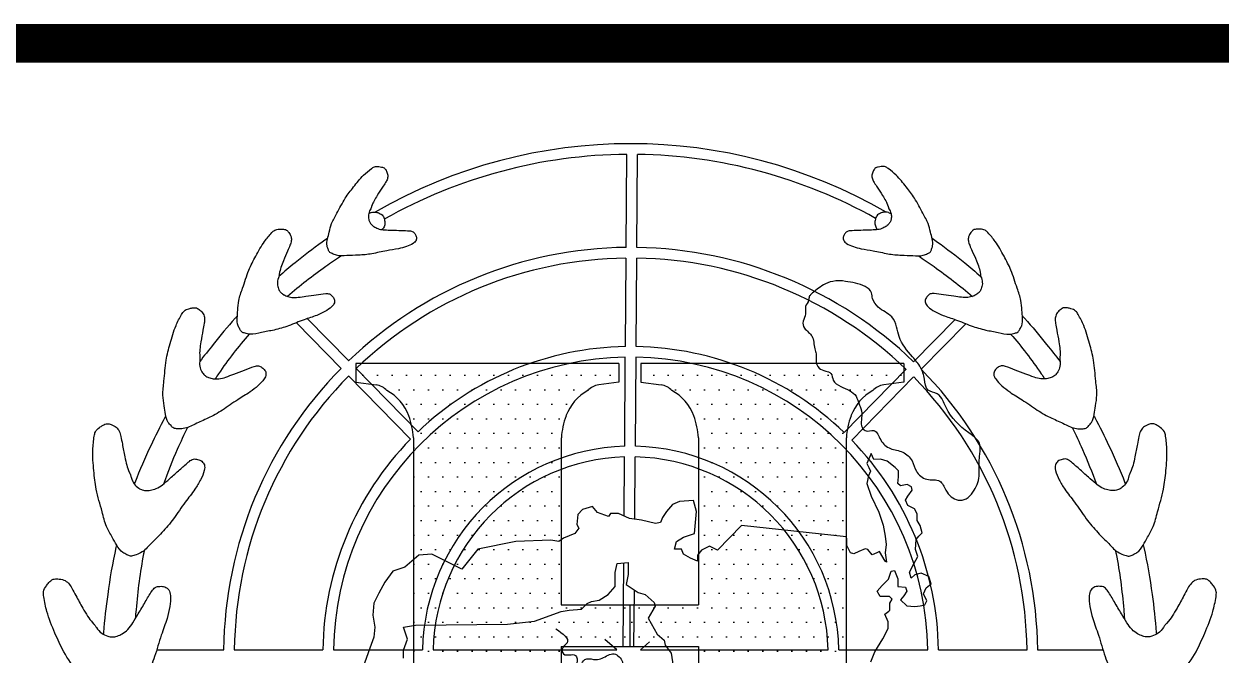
# Model space of a CAD drawing. Extents: x -2331248 to -1198620, y -977263 to -545844.
# Drawn here: x -1209938 to -1209167, y -853023 to -852615 of the extents above; entities that cross this region are included whole.
import ezdxf

# ---------------------------------------------------------------- set-up
doc = ezdxf.new("R2010")
doc.units = 0
doc.header["$LTSCALE"] = 1000
doc.header["$MEASUREMENT"] = 0
doc.layers.get('0').update_dxf_attribs({"linetype": 'CONTINUOUS'})
doc.layers.add('t图框', color=222, linetype='CONTINUOUS')
pattern_1 = [(0, (-1908197.643, 1899345.357), (9.375, 18.75), [0, -18.75])]

# ---------------------------------------------------------------- blocks, each defined once
blk = doc.blocks.new('ASDDA')
at = {"layer": 't图框'}
h = blk.add_hatch(dxfattribs=at)
h.set_pattern_fill('DOTS', color=256, scale=300, style=0)
h.set_pattern_definition(pattern_1)
h.paths.add_polyline_path([(-294500, 3064593.8), (-294503.8, 3064579, -0.026595), (-294510, 3064559.7, -0.160007), (-294522.9, 3064543.8, -0.229054), (-294574.7, 3064527.2), (-294574.7, 3064501.8), (-294404.6, 3064501.8), (-294234.6, 3064501.8), (-294234.6, 3064527.2, -0.229054), (-294286.4, 3064543.8, -0.160007), (-294299.3, 3064559.7, -0.026595), (-294305.4, 3064579), (-294309.3, 3064593.8), (-294309.3, 3064840.3), (-294220.9, 3064840.3), (-294220.9, 3064893.9), (-294309.3, 3064893.9), (-294309.3, 3065109.7, -0.072496), (-294303.3, 3065137.8, -0.17836), (-294275.1, 3065170.6, -0.179281), (-294261.1, 3065177.9), (-294235, 3065181.3), (-294235, 3065205.6), (-294404.6, 3065205.6), (-294574.3, 3065205.6), (-294574.3, 3065181.3), (-294548.2, 3065177.9, -0.179281), (-294534.1, 3065170.6, -0.17836), (-294506, 3065137.8, -0.072496), (-294500, 3065109.7)])
h = blk.add_hatch(dxfattribs=at)
h.set_pattern_fill('DOTS', color=256, scale=300, style=0)
h.set_pattern_definition(pattern_1)
h.paths.add_polyline_path([(-294132.5, 3065109.7, 0.072496), (-294138.5, 3065137.8, 0.17836), (-294166.7, 3065170.6, 0.179281), (-294180.7, 3065177.9), (-294206.8, 3065181.3), (-294206.8, 3065205.6), (-294037.2, 3065205.6), (-293867.5, 3065205.6), (-293867.5, 3065181.3), (-293893.6, 3065177.9, 0.179281), (-293907.7, 3065170.6, 0.17836), (-293935.8, 3065137.8, 0.072496), (-293941.8, 3065109.7), (-293941.8, 3064593.8), (-293938, 3064579, 0.026595), (-293931.8, 3064559.7, 0.160007), (-293918.9, 3064543.8, 0.229054), (-293867.1, 3064527.2), (-293867.1, 3064501.8), (-294037.2, 3064501.8), (-294207.2, 3064501.8), (-294207.2, 3064527.2, 0.229054), (-294155.4, 3064543.8, 0.160007), (-294142.5, 3064559.7, 0.026595), (-294136.4, 3064579), (-294132.5, 3064593.8), (-294132.5, 3064840.3), (-294220.9, 3064840.3), (-294220.9, 3064893.9), (-294132.5, 3064893.9)])
for p, q in [((-273365.6, 3065618.5), (-295865.6, 3065618.5)), ((-294225.8, 3065355.2), (-294225, 3065475.2)), ((-294212.1, 3065355.1), (-294211.2, 3065475.2)), ((-294226.7, 3065227.3), (-294225.9, 3065341.4)), ((-294212.9, 3065227.3), (-294212.1, 3065341.4)), ((-294667.5, 3065294.6), (-294666.9, 3065294)), ((-293774.3, 3065294.6), (-293774.9, 3065294)), ((-294636.9, 3065263.3), (-294583.5, 3065208.8)), ((-293855.1, 3065207.7), (-293801.6, 3065262.1)), ((-294650.9, 3065258), (-294593.3, 3065199.1)), ((-293845.3, 3065198), (-293787.7, 3065256.7)), ((-294235, 3065205.6), (-294574.3, 3065205.6)), ((-294574.3, 3065205.6), (-294574.3, 3065181.3)), ((-294235, 3065205.6), (-294235, 3065181.3)), ((-294227.6, 3065098.7), (-294226.8, 3065213.5)), ((-294213.8, 3065098.7), (-294213, 3065213.5)), ((-293867.5, 3065205.6), (-294206.8, 3065205.6)), ((-294206.8, 3065205.6), (-294206.8, 3065181.3)), ((-293867.5, 3065205.6), (-293867.5, 3065181.3)), ((-294583.7, 3065189.3), (-294503.9, 3065107.8)), ((-294573.9, 3065198.9), (-294494.1, 3065117.4)), ((-293944.6, 3065116.5), (-293864.7, 3065197.9)), ((-293934.9, 3065106.7), (-293855, 3065188.1)), ((-294574.3, 3065181.3), (-294548.2, 3065177.9)), ((-294235, 3065181.3), (-294261.1, 3065177.9)), ((-294206.8, 3065181.3), (-294180.7, 3065177.9)), ((-293867.5, 3065181.3), (-293893.6, 3065177.9)), ((-294500, 3065109.7), (-294500, 3064593.8)), ((-294309.3, 3065109.7), (-294309.3, 3064893.9)), ((-294132.5, 3065109.7), (-294132.5, 3064893.9)), ((-293941.8, 3065109.7), (-293941.8, 3064593.8)), ((-294228.2, 3065008.8), (-294227.7, 3065084.9)), ((-294214.5, 3065004.5), (-294213.9, 3065084.9)), ((-294229.4, 3064840.3), (-294228.6, 3064948.3)), ((-294215.6, 3064840.3), (-294215.1, 3064913.5)), ((-294309.3, 3064893.9), (-294132.5, 3064893.9)), ((-294220.9, 3064893.9), (-294220.9, 3064840.3)), ((-294237.9, 3064836.2), (-294253, 3064849.2)), ((-294207, 3064836.2), (-294195.4, 3064846.4)), ((-294830.9, 3064836.2), (-294744.7, 3064836.2)), ((-294731, 3064836.2), (-294616.9, 3064836.2)), ((-294603.1, 3064836.2), (-294488.3, 3064836.2)), ((-294474.5, 3064836.2), (-294237.9, 3064836.2)), ((-294309.3, 3064840.3), (-294132.5, 3064840.3)), ((-294309.3, 3064840.3), (-294309.3, 3064593.8)), ((-294207, 3064836.2), (-293965.3, 3064836.2)), ((-294132.5, 3064840.3), (-294132.5, 3064593.8)), ((-293951.5, 3064836.2), (-293836.7, 3064836.2)), ((-293822.9, 3064836.2), (-293708.8, 3064836.2)), ((-293695.1, 3064836.2), (-293610.9, 3064836.2))]:
    blk.add_line(p, q, dxfattribs=at)
at = {"layer": 't图框', "const_width": 50}
blk.add_lwpolyline([(-295865.6, 3061618.5), (-295865.6, 3065618.5), (-273365.6, 3065618.5)], dxfattribs=at)
at = {"layer": 't图框'}
for points in [[(-293910, 3064820.7), (-293904.9, 3064833.6), (-293894.9, 3064850.1), (-293887.8, 3064863.6), (-293887.8, 3064872.2), (-293892.1, 3064882.2), (-293887.1, 3064885.8), (-293885.6, 3064887.2), (-293885.5, 3064896.2), (-293882.6, 3064901.2), (-293886.2, 3064904.8), (-293893.3, 3064904.8), (-293898.3, 3064904.8), (-293901.9, 3064911.9), (-293895.5, 3064919.1), (-293887.6, 3064927), (-293884, 3064937.7), (-293879.7, 3064938.4), (-293875.4, 3064927.7), (-293875.4, 3064920.5), (-293875.4, 3064917.7), (-293865.4, 3064917), (-293864, 3064911.9), (-293867.6, 3064905.5), (-293871.9, 3064900.5), (-293864, 3064892.6), (-293853.3, 3064891.9), (-293846.8, 3064892.6), (-293840.4, 3064894.1), (-293838.2, 3064899.1), (-293842.5, 3064908.4), (-293838.9, 3064916.2), (-293832.5, 3064921.2), (-293835.4, 3064930.5), (-293845.4, 3064934.8), (-293853.3, 3064932.7), (-293858.3, 3064928.4), (-293860.4, 3064936.3), (-293854.7, 3064947), (-293849.7, 3064956.3), (-293852.5, 3064965.6), (-293851.8, 3064978.5), (-293848.2, 3064982.7), (-293844, 3064987), (-293846.8, 3064996.3), (-293850.4, 3065002.8), (-293850.4, 3065011.3), (-293854, 3065017.8), (-293862.6, 3065022.1), (-293865.4, 3065029.2), (-293862.6, 3065034.2), (-293856.8, 3065042.1), (-293857.6, 3065046.4), (-293863.3, 3065049.2), (-293871.9, 3065047.8), (-293875.4, 3065050.7), (-293874.7, 3065059.3), (-293874.7, 3065067.1), (-293879, 3065071.4), (-293889, 3065079.3), (-293897.6, 3065082.1), (-293906.2, 3065081.4), (-293909.8, 3065089.3), (-293915.5, 3065076.4), (-293912.7, 3065071.4), (-293910.5, 3065066.4), (-293913.4, 3065060.7), (-293915.5, 3065050.7), (-293909.8, 3065034.2), (-293899.8, 3065013.5), (-293894.1, 3064997), (-293891.9, 3064982.7), (-293890.5, 3064972), (-293891.9, 3064961.3), (-293889.8, 3064949.1), (-293891.9, 3064950.6), (-293899.1, 3064962.7), (-293902.6, 3064961.3), (-293908.4, 3064958.4), (-293914.1, 3064965.6), (-293917.7, 3064966.3), (-293925.5, 3064962.7), (-293932, 3064959.9), (-293936.3, 3064961.3), (-293941.3, 3064970.6), (-293941.3, 3064979.2), (-293942, 3064982), (-294077, 3064996.6), (-294107.9, 3064964.4), (-294118.2, 3064969.6), (-294128.5, 3064964.4), (-294133.6, 3064958), (-294133.6, 3064950.3), (-294142.7, 3064954.1), (-294151.7, 3064959.3), (-294154.3, 3064965.7), (-294163.3, 3064965.7), (-294160.7, 3064976), (-294151.7, 3064981.2), (-294137.5, 3064986.3), (-294134.9, 3065014.6), (-294138.8, 3065028.8), (-294156.8, 3065027.5), (-294165.9, 3065023.6), (-294173.6, 3065014.6), (-294178.7, 3065006.9), (-294181.3, 3065000.5), (-294187.8, 3064999.2), (-294205.8, 3065003.1), (-294221.2, 3065005.6), (-294235.4, 3065012.1), (-294245.7, 3065012.1), (-294248.3, 3065008.2), (-294262.5, 3065013.3), (-294268.9, 3065021.1), (-294281.8, 3065017.2), (-294288.2, 3065010.8), (-294289.5, 3064997.9), (-294286.9, 3064992.8), (-294292.1, 3064986.3), (-294306.3, 3064979.9), (-294312.7, 3064976), (-294323, 3064977.3), (-294368.1, 3064976), (-294417, 3064965.7), (-294437.7, 3064940), (-294476.3, 3064959.3), (-294493, 3064958), (-294502.1, 3064950.3), (-294511.1, 3064942.6), (-294526.5, 3064937.4), (-294536.8, 3064923.2), (-294544.6, 3064909.1), (-294551, 3064896.2), (-294552.3, 3064880.8), (-294549.7, 3064865.3), (-294551, 3064852.4), (-294556.2, 3064838.3), (-294563, 3064818.8)], [(-294512.8, 3064825.2), (-294512.8, 3064835.5), (-294507.6, 3064849.7), (-294512.8, 3064865.1), (-294497.3, 3064867.7), (-294378.8, 3064869), (-294344, 3064872.9), (-294309.3, 3064885.7), (-294299, 3064887), (-294283.5, 3064888.3), (-294275.8, 3064896), (-294270.6, 3064898.6), (-294260.3, 3064899.9), (-294248.7, 3064907.6), (-294239.7, 3064917.9), (-294239.7, 3064935.9), (-294237.1, 3064947.5), (-294223, 3064948.8), (-294223, 3064933.4), (-294225.5, 3064920.5), (-294210.1, 3064910.2), (-294201.1, 3064907.6), (-294189.5, 3064897.3), (-294188.2, 3064892.2), (-294197.2, 3064876.7), (-294185.6, 3064856.1), (-294176.6, 3064848.4), (-294175.3, 3064842), (-294167.6, 3064831.7), (-294165, 3064814.9)]]:
    blk.add_lwpolyline(points, dxfattribs=at)
for centre, radius, start, end in [((-294219.9, 3064830.3), 658.7, 59.9967, 119.9998), ((-294219.9, 3064830.3), 644.9, 90.4535, 119.5069), ((-294219.9, 3064830.3), 644.9, 60.6734, 89.23), ((-294219.9, 3064830.3), 524.9, 90.6474, 133.856), ((-294219.9, 3064830.3), 524.9, 45.9691, 89.1442), ((-294219.9, 3064830.3), 511.1, 90.6755, 133.8417), ((-294219.9, 3064830.3), 511.1, 45.9809, 89.1318), ((-294219.9, 3064830.3), 397, 90.983, 133.6857), ((-294219.9, 3064830.3), 397, 46.11, 88.9958), ((-294219.9, 3064830.3), 383.3, 91.0325, 179.1258), ((-294219.9, 3064830.3), 383.3, 0.8742, 88.9739), ((-294219.9, 3064830.3), 524.9, 135.3592, 179.3616), ((-294219.9, 3064830.3), 511.1, 135.3854, 179.3444), ((-294219.9, 3064830.3), 511.1, 0.6556, 44.4372), ((-294219.9, 3064830.3), 524.9, 0.6384, 44.4659), ((-294551.1, 3065155.3), 22.8, 42.0433, 82.6996), ((-294564.6, 3065116), 62.5, 20.3964, 60.8482), ((-294244.7, 3065116), 62.5, 119.1518, 159.6036), ((-294258.2, 3065155.3), 22.8, 97.3004, 137.9567), ((-294183.6, 3065155.3), 22.8, 42.0433, 82.6996), ((-294197.1, 3065116), 62.5, 20.3964, 60.8482), ((-293877.2, 3065116), 62.5, 119.1518, 159.6036), ((-293890.7, 3065155.3), 22.8, 97.3004, 137.9567), ((-294599.4, 3065103), 99.6, 3.8106, 20.3964), ((-294209.9, 3065103), 99.6, 159.6036, 176.1894), ((-294231.9, 3065103), 99.6, 3.8106, 20.3964), ((-293842.4, 3065103), 99.6, 159.6036, 176.1894), ((-294219.9, 3064830.3), 397, 135.673, 179.1561), ((-294219.9, 3064830.3), 397, 0.8439, 44.1228), ((-294219.9, 3064830.3), 268.5, 91.6431, 178.7518), ((-294219.9, 3064830.3), 268.5, 1.2482, 88.7038), ((-294219.9, 3064830.3), 254.7, 91.7533, 178.6843), ((-294219.9, 3064830.3), 254.7, 1.3157, 88.655)]:
    blk.add_arc(centre, radius, start, end, dxfattribs=at)
for points, knots in [([(-294554.2, 3065407), (-294554.2, 3065407.3), (-294552.9, 3065411.1), (-294551.1, 3065415), (-294545.8, 3065423.7), (-294540.9, 3065431.4), (-294536.2, 3065438.3), (-294533.3, 3065443.4), (-294532.6, 3065448.8), (-294534.5, 3065453.2), (-294536.8, 3065457.6), (-294540.9, 3065458.9), (-294545.4, 3065459.6), (-294550.2, 3065459.9), (-294556.6, 3065455.1), (-294566.2, 3065447.1), (-294576.9, 3065433.7), (-294589.3, 3065417.8), (-294597.2, 3065401.2), (-294605.7, 3065387.2), (-294608.3, 3065375.6), (-294610.9, 3065366.3), (-294612.2, 3065358.5), (-294610, 3065353.2), (-294608.8, 3065348.9), (-294604.2, 3065347), (-294597.1, 3065343.7), (-294585.2, 3065344.9), (-294570.2, 3065344.9), (-294552.9, 3065346.7), (-294535.9, 3065351), (-294520.9, 3065352.8), (-294509.3, 3065356), (-294501.5, 3065359.2), (-294496.3, 3065363.5), (-294495.7, 3065368.5), (-294497.6, 3065372.3), (-294500.3, 3065376), (-294507.1, 3065376.8), (-294516, 3065377), (-294526.9, 3065377.4), (-294536.4, 3065377.7), (-294544, 3065378.4), (-294549.6, 3065381.1), (-294553.7, 3065384), (-294556.6, 3065387.4), (-294558, 3065392), (-294558.4, 3065397.6), (-294556.6, 3065402.7), (-294554.6, 3065405.7), (-294554.3, 3065406.8), (-294554.2, 3065407)], [13.077213, 13.077213, 13.077213, 13.077213, 13.120526, 13.560263, 14.011793, 14.691864, 15.094349, 15.38576, 15.650406, 15.951091, 16.170089, 16.426599, 16.623019, 16.932745, 17.173585, 17.897756, 18.998414, 19.984356, 21.206376, 22.026155, 22.651219, 23.14138, 23.642442, 23.881721, 24.094079, 24.321994, 24.651393, 25.387501, 26.19836, 27.15922, 28.228555, 29.073063, 29.655064, 30.184934, 30.476632, 30.707368, 30.947902, 31.171247, 31.411907, 32.016305, 32.678016, 33.180541, 33.586718, 33.920223, 34.188456, 34.423672, 34.634205, 34.965314, 35.339812, 35.497413, 35.533576, 35.533576, 35.533576, 35.533576]), ([(-293887.6, 3065407), (-293887.6, 3065407.3), (-293888.9, 3065411.1), (-293890.7, 3065415), (-293896, 3065423.7), (-293900.9, 3065431.4), (-293905.6, 3065438.3), (-293908.5, 3065443.4), (-293909.2, 3065448.8), (-293907.3, 3065453.2), (-293905.1, 3065457.6), (-293900.9, 3065458.9), (-293896.4, 3065459.6), (-293891.6, 3065459.9), (-293885.2, 3065455.1), (-293875.7, 3065447.1), (-293864.9, 3065433.7), (-293852.5, 3065417.8), (-293844.6, 3065401.2), (-293836.1, 3065387.2), (-293833.5, 3065375.6), (-293830.9, 3065366.3), (-293829.7, 3065358.5), (-293831.8, 3065353.2), (-293833, 3065348.9), (-293837.7, 3065347), (-293844.7, 3065343.7), (-293856.6, 3065344.9), (-293871.6, 3065344.9), (-293888.9, 3065346.7), (-293905.9, 3065351), (-293921, 3065352.8), (-293932.5, 3065356), (-293940.3, 3065359.2), (-293945.5, 3065363.5), (-293946.1, 3065368.5), (-293944.2, 3065372.3), (-293941.5, 3065376), (-293934.7, 3065376.8), (-293925.8, 3065377), (-293915, 3065377.4), (-293905.5, 3065377.7), (-293897.9, 3065378.4), (-293892.2, 3065381.1), (-293888.1, 3065384), (-293885.2, 3065387.4), (-293883.8, 3065392), (-293883.4, 3065397.6), (-293885.3, 3065402.7), (-293887.2, 3065405.7), (-293887.5, 3065406.8), (-293887.6, 3065407)], [13.077213, 13.077213, 13.077213, 13.077213, 13.120526, 13.560263, 14.011793, 14.691864, 15.094349, 15.38576, 15.650406, 15.951091, 16.170089, 16.426599, 16.623019, 16.932745, 17.173585, 17.897756, 18.998414, 19.984356, 21.206376, 22.026155, 22.651219, 23.14138, 23.642442, 23.881721, 24.094079, 24.321994, 24.651393, 25.387501, 26.19836, 27.15922, 28.228555, 29.073063, 29.655064, 30.184934, 30.476632, 30.707368, 30.947902, 31.171247, 31.411907, 32.016305, 32.678016, 33.180541, 33.586718, 33.920223, 34.188456, 34.423672, 34.634205, 34.965314, 35.339812, 35.497413, 35.533576, 35.533576, 35.533576, 35.533576]), ([(-294554.5, 3065400.3), (-294552.3, 3065400.7), (-294548.7, 3065401.2), (-294543.6, 3065399.1), (-294539, 3065396.6), (-294537.3, 3065391.1), (-294536.4, 3065385.8), (-294537.8, 3065381.4), (-294539.2, 3065379.5), (-294539.6, 3065379)], [0, 0, 0, 0, 0.322692, 0.524058, 0.806288, 1.051515, 1.350348, 1.600492, 1.695959, 1.695959, 1.695959, 1.695959]), ([(-293887.3, 3065400.3), (-293889.5, 3065400.7), (-293893.1, 3065401.2), (-293898.2, 3065399.1), (-293902.8, 3065396.6), (-293904.6, 3065391.1), (-293905.4, 3065385.8), (-293904, 3065381.4), (-293902.7, 3065379.5), (-293902.3, 3065379)], [0, 0, 0, 0, 0.322692, 0.524058, 0.806288, 1.051515, 1.350348, 1.600492, 1.695959, 1.695959, 1.695959, 1.695959]), ([(-294673.1, 3065319.5), (-294673.1, 3065319.8), (-294672.4, 3065324.3), (-294671.2, 3065328.9), (-294667.1, 3065339.5), (-294663.2, 3065348.8), (-294659.4, 3065357.2), (-294657.1, 3065363.4), (-294657.4, 3065369.4), (-294660.3, 3065373.9), (-294663.6, 3065378.2), (-294668.4, 3065378.9), (-294673.5, 3065378.8), (-294678.8, 3065378.2), (-294684.9, 3065371.8), (-294693.8, 3065361.2), (-294703, 3065344.5), (-294713.6, 3065324.7), (-294719.1, 3065305), (-294725.7, 3065288.1), (-294726.3, 3065274.9), (-294727.4, 3065264.2), (-294727.3, 3065255.4), (-294723.9, 3065250), (-294721.8, 3065245.6), (-294716.4, 3065244.4), (-294708, 3065242.1), (-294695.2, 3065245.7), (-294678.7, 3065248.5), (-294660.2, 3065253.8), (-294642.5, 3065261.8), (-294626.3, 3065266.5), (-294614.3, 3065272.2), (-294606.3, 3065277.3), (-294601.4, 3065283), (-294601.7, 3065288.5), (-294604.5, 3065292.3), (-294608.2, 3065295.8), (-294615.8, 3065295.5), (-294625.6, 3065294), (-294637.5, 3065292.3), (-294648, 3065290.9), (-294656.4, 3065290.2), (-294663.1, 3065292.1), (-294668.2, 3065294.5), (-294672, 3065297.7), (-294674.4, 3065302.4), (-294675.9, 3065308.5), (-294674.9, 3065314.4), (-294673.3, 3065318), (-294673.2, 3065319.3), (-294673.1, 3065319.5)], [13.077213, 13.077213, 13.077213, 13.077213, 13.120526, 13.560263, 14.011793, 14.691864, 15.094349, 15.38576, 15.650406, 15.951091, 16.170089, 16.426599, 16.623019, 16.932745, 17.173585, 17.897756, 18.998414, 19.984356, 21.206376, 22.026155, 22.651219, 23.14138, 23.642442, 23.881721, 24.094079, 24.321994, 24.651393, 25.387501, 26.19836, 27.15922, 28.228555, 29.073063, 29.655064, 30.184934, 30.476632, 30.707368, 30.947902, 31.171247, 31.411907, 32.016305, 32.678016, 33.180541, 33.586718, 33.920223, 34.188456, 34.423672, 34.634205, 34.965314, 35.339812, 35.497413, 35.533576, 35.533576, 35.533576, 35.533576]), ([(-293768.7, 3065319.5), (-293768.7, 3065319.8), (-293769.4, 3065324.3), (-293770.6, 3065328.9), (-293774.7, 3065339.5), (-293778.6, 3065348.8), (-293782.5, 3065357.2), (-293784.7, 3065363.4), (-293784.5, 3065369.4), (-293781.5, 3065373.9), (-293778.2, 3065378.2), (-293773.4, 3065378.9), (-293768.3, 3065378.8), (-293763, 3065378.2), (-293756.9, 3065371.8), (-293748, 3065361.2), (-293738.8, 3065344.5), (-293728.2, 3065324.7), (-293722.7, 3065305), (-293716.2, 3065288.1), (-293715.5, 3065274.9), (-293714.4, 3065264.2), (-293714.5, 3065255.4), (-293717.9, 3065250), (-293720, 3065245.6), (-293725.5, 3065244.4), (-293733.8, 3065242.1), (-293746.6, 3065245.7), (-293763.1, 3065248.5), (-293781.6, 3065253.8), (-293799.4, 3065261.8), (-293815.5, 3065266.5), (-293827.6, 3065272.2), (-293835.5, 3065277.3), (-293840.4, 3065283), (-293840.1, 3065288.5), (-293837.3, 3065292.3), (-293833.6, 3065295.8), (-293826, 3065295.5), (-293816.2, 3065294), (-293804.3, 3065292.3), (-293793.8, 3065290.9), (-293785.4, 3065290.2), (-293778.7, 3065292.1), (-293773.6, 3065294.5), (-293769.8, 3065297.7), (-293767.4, 3065302.4), (-293765.9, 3065308.5), (-293767, 3065314.4), (-293768.5, 3065318), (-293768.7, 3065319.3), (-293768.7, 3065319.5)], [13.077213, 13.077213, 13.077213, 13.077213, 13.120526, 13.560263, 14.011793, 14.691864, 15.094349, 15.38576, 15.650406, 15.951091, 16.170089, 16.426599, 16.623019, 16.932745, 17.173585, 17.897756, 18.998414, 19.984356, 21.206376, 22.026155, 22.651219, 23.14138, 23.642442, 23.881721, 24.094079, 24.321994, 24.651393, 25.387501, 26.19836, 27.15922, 28.228555, 29.073063, 29.655064, 30.184934, 30.476632, 30.707368, 30.947902, 31.171247, 31.411907, 32.016305, 32.678016, 33.180541, 33.586718, 33.920223, 34.188456, 34.423672, 34.634205, 34.965314, 35.339812, 35.497413, 35.533576, 35.533576, 35.533576, 35.533576]), ([(-294610.5, 3065367.2), (-294612.9, 3065365.5), (-294627.2, 3065355.1), (-294648.7, 3065339.3), (-294666.7, 3065323.6), (-294673.6, 3065317.5), (-294673.6, 3065317.5)], [3.217272, 3.217272, 3.217272, 3.217272, 3.652302, 5.825507, 7.179914, 7.186565, 7.186565, 7.186565, 7.186565]), ([(-293831.3, 3065367.2), (-293828.9, 3065365.5), (-293814.7, 3065355.1), (-293793.1, 3065339.3), (-293775.2, 3065323.6), (-293768.3, 3065317.5), (-293768.2, 3065317.5)], [3.217272, 3.217272, 3.217272, 3.217272, 3.652302, 5.825507, 7.179914, 7.186565, 7.186565, 7.186565, 7.186565]), ([(-294592.9, 3065344.3), (-294599.7, 3065339.8), (-294623.6, 3065323.3), (-294646.7, 3065305.6), (-294662.5, 3065292)], [3.293663, 3.293663, 3.293663, 3.293663, 4.503387, 7.588139, 7.588139, 7.588139, 7.588139]), ([(-293848.9, 3065344.3), (-293842.1, 3065339.8), (-293818.2, 3065323.3), (-293795.1, 3065305.6), (-293779.3, 3065292)], [3.293663, 3.293663, 3.293663, 3.293663, 4.503387, 7.588139, 7.588139, 7.588139, 7.588139]), ([(-294775.3, 3065212.5), (-294775.4, 3065212.9), (-294775.8, 3065217.8), (-294775.6, 3065223.1), (-294773.8, 3065235.4), (-294771.9, 3065246.3), (-294769.9, 3065256.4), (-294769, 3065263.5), (-294770.7, 3065269.9), (-294774.9, 3065274), (-294779.6, 3065277.8), (-294784.9, 3065277.3), (-294790.3, 3065276), (-294795.9, 3065274), (-294800.8, 3065265.6), (-294807.8, 3065252.1), (-294813.6, 3065231.9), (-294820, 3065208.1), (-294821, 3065185.6), (-294823.9, 3065165.9), (-294821.4, 3065151.6), (-294819.9, 3065139.8), (-294817.7, 3065130.5), (-294812.7, 3065125.5), (-294809.3, 3065121.3), (-294803.2, 3065121.3), (-294793.7, 3065121), (-294780.9, 3065127.9), (-294763.9, 3065135), (-294745.3, 3065145.3), (-294728.3, 3065158.1), (-294712.1, 3065167.2), (-294700.6, 3065176.3), (-294693.3, 3065183.6), (-294689.4, 3065190.9), (-294691.2, 3065196.9), (-294695.1, 3065200.2), (-294699.9, 3065203.1), (-294708, 3065200.8), (-294718.1, 3065196.8), (-294730.5, 3065192.1), (-294741.3, 3065188), (-294750.2, 3065185.2), (-294757.8, 3065185.5), (-294763.9, 3065186.9), (-294768.7, 3065189.4), (-294772.5, 3065193.9), (-294775.6, 3065200), (-294775.9, 3065206.6), (-294775.2, 3065210.8), (-294775.3, 3065212.3), (-294775.3, 3065212.5)], [13.077213, 13.077213, 13.077213, 13.077213, 13.120526, 13.560263, 14.011793, 14.691864, 15.094349, 15.38576, 15.650406, 15.951091, 16.170089, 16.426599, 16.623019, 16.932745, 17.173585, 17.897756, 18.998414, 19.984356, 21.206376, 22.026155, 22.651219, 23.14138, 23.642442, 23.881721, 24.094079, 24.321994, 24.651393, 25.387501, 26.19836, 27.15922, 28.228555, 29.073063, 29.655064, 30.184934, 30.476632, 30.707368, 30.947902, 31.171247, 31.411907, 32.016305, 32.678016, 33.180541, 33.586718, 33.920223, 34.188456, 34.423672, 34.634205, 34.965314, 35.339812, 35.497413, 35.533576, 35.533576, 35.533576, 35.533576]), ([(-293666.5, 3065212.5), (-293666.4, 3065212.9), (-293666, 3065217.8), (-293666.2, 3065223.1), (-293668, 3065235.4), (-293670, 3065246.3), (-293672, 3065256.4), (-293672.8, 3065263.5), (-293671.1, 3065269.9), (-293666.9, 3065274), (-293662.2, 3065277.8), (-293656.9, 3065277.3), (-293651.5, 3065276), (-293646, 3065274), (-293641, 3065265.6), (-293634, 3065252.1), (-293628.3, 3065231.9), (-293621.8, 3065208.1), (-293620.8, 3065185.6), (-293617.9, 3065165.9), (-293620.4, 3065151.6), (-293621.9, 3065139.8), (-293624.1, 3065130.5), (-293629.1, 3065125.5), (-293632.5, 3065121.3), (-293638.6, 3065121.3), (-293648.1, 3065121), (-293660.9, 3065127.9), (-293677.9, 3065135), (-293696.5, 3065145.3), (-293713.6, 3065158.1), (-293729.7, 3065167.2), (-293741.2, 3065176.3), (-293748.5, 3065183.6), (-293752.4, 3065190.9), (-293750.6, 3065196.9), (-293746.7, 3065200.2), (-293741.9, 3065203.1), (-293733.9, 3065200.8), (-293723.7, 3065196.8), (-293711.3, 3065192.1), (-293700.5, 3065188), (-293691.6, 3065185.2), (-293684, 3065185.5), (-293677.9, 3065186.9), (-293673.1, 3065189.4), (-293669.3, 3065193.9), (-293666.2, 3065200), (-293665.9, 3065206.6), (-293666.6, 3065210.8), (-293666.5, 3065212.3), (-293666.5, 3065212.5)], [13.077213, 13.077213, 13.077213, 13.077213, 13.120526, 13.560263, 14.011793, 14.691864, 15.094349, 15.38576, 15.650406, 15.951091, 16.170089, 16.426599, 16.623019, 16.932745, 17.173585, 17.897756, 18.998414, 19.984356, 21.206376, 22.026155, 22.651219, 23.14138, 23.642442, 23.881721, 24.094079, 24.321994, 24.651393, 25.387501, 26.19836, 27.15922, 28.228555, 29.073063, 29.655064, 30.184934, 30.476632, 30.707368, 30.947902, 31.171247, 31.411907, 32.016305, 32.678016, 33.180541, 33.586718, 33.920223, 34.188456, 34.423672, 34.634205, 34.965314, 35.339812, 35.497413, 35.533576, 35.533576, 35.533576, 35.533576]), ([(-294727.1, 3065266.8), (-294728, 3065265.8), (-294738.9, 3065253.9), (-294754.9, 3065234.1), (-294770, 3065215.3), (-294775.6, 3065207.9)], [10.824914, 10.824914, 10.824914, 10.824914, 11.027742, 13.214589, 14.594713, 14.594713, 14.594713, 14.594713]), ([(-293714.7, 3065266.8), (-293713.8, 3065265.8), (-293702.9, 3065253.9), (-293686.9, 3065234.1), (-293671.8, 3065215.3), (-293666.2, 3065207.9)], [10.824914, 10.824914, 10.824914, 10.824914, 11.027742, 13.214589, 14.594713, 14.594713, 14.594713, 14.594713]), ([(-294711.9, 3065243.4), (-294726.1, 3065227.2), (-294740.8, 3065207.9), (-294754.2, 3065187.8), (-294755.7, 3065185.5)], [11.012867, 11.012867, 11.012867, 11.012867, 14.193364, 14.591432, 14.591432, 14.591432, 14.591432]), ([(-293729.9, 3065243.4), (-293715.8, 3065227.2), (-293701, 3065207.9), (-293687.6, 3065187.8), (-293686.2, 3065185.5)], [11.012867, 11.012867, 11.012867, 11.012867, 14.193364, 14.591432, 14.591432, 14.591432, 14.591432]), ([(-294819.4, 3065137.9), (-294819.7, 3065137.2), (-294826.5, 3065124.5), (-294840.6, 3065096.2), (-294853.4, 3065067.3), (-294859.6, 3065050.4), (-294859.8, 3065049.8)], [18.66986, 18.66986, 18.66986, 18.66986, 18.782901, 20.7969, 23.363188, 23.460767, 23.460767, 23.460767, 23.460767]), ([(-293622.5, 3065137.9), (-293622.1, 3065137.2), (-293615.4, 3065124.5), (-293601.2, 3065096.2), (-293588.4, 3065067.3), (-293582.2, 3065050.4), (-293582, 3065049.8)], [18.66986, 18.66986, 18.66986, 18.66986, 18.782901, 20.7969, 23.363188, 23.460767, 23.460767, 23.460767, 23.460767]), ([(-294865.4, 3065063.1), (-294865.6, 3065063.4), (-294867.9, 3065068.4), (-294869.8, 3065073.8), (-294872.7, 3065087.1), (-294875, 3065099.2), (-294876.9, 3065110.3), (-294878.8, 3065117.9), (-294883, 3065123.9), (-294889, 3065126.4), (-294895.2, 3065128.5), (-294900.5, 3065125.9), (-294905.6, 3065122.5), (-294910.5, 3065118.3), (-294912.3, 3065107.7), (-294914.2, 3065091.1), (-294912.3, 3065068.1), (-294909.6, 3065041.1), (-294901.9, 3065017.6), (-294897.2, 3064996.1), (-294888.9, 3064982.4), (-294882.9, 3064970.9), (-294876.9, 3064962.1), (-294869.8, 3064959), (-294864.7, 3064956), (-294858.5, 3064958.4), (-294848.5, 3064961.8), (-294838.1, 3064973.8), (-294823.4, 3064987.8), (-294808.3, 3065005.6), (-294795.7, 3065025.5), (-294782.7, 3065041.2), (-294774.4, 3065055), (-294769.8, 3065065.4), (-294768.6, 3065074.4), (-294772.7, 3065079.8), (-294778.1, 3065081.8), (-294784.1, 3065082.8), (-294791.5, 3065077.3), (-294800.4, 3065069.2), (-294811.3, 3065059.6), (-294820.8, 3065051.1), (-294828.9, 3065044.7), (-294836.9, 3065042.2), (-294843.6, 3065041.2), (-294849.6, 3065041.8), (-294855.2, 3065045), (-294860.8, 3065050.1), (-294863.7, 3065056.8), (-294864.6, 3065061.4), (-294865.3, 3065062.8), (-294865.4, 3065063.1)], [13.077213, 13.077213, 13.077213, 13.077213, 13.120526, 13.560263, 14.011793, 14.691864, 15.094349, 15.38576, 15.650406, 15.951091, 16.170089, 16.426599, 16.623019, 16.932745, 17.173585, 17.897756, 18.998414, 19.984356, 21.206376, 22.026155, 22.651219, 23.14138, 23.642442, 23.881721, 24.094079, 24.321994, 24.651393, 25.387501, 26.19836, 27.15922, 28.228555, 29.073063, 29.655064, 30.184934, 30.476632, 30.707368, 30.947902, 31.171247, 31.411907, 32.016305, 32.678016, 33.180541, 33.586718, 33.920223, 34.188456, 34.423672, 34.634205, 34.965314, 35.339812, 35.497413, 35.533576, 35.533576, 35.533576, 35.533576]), ([(-294791.3, 3065122.9), (-294795.9, 3065113.6), (-294807.1, 3065089.6), (-294816.9, 3065065), (-294822.4, 3065049.9)], [18.148121, 18.148121, 18.148121, 18.148121, 19.682962, 22.062356, 22.062356, 22.062356, 22.062356]), ([(-293576.4, 3065063.1), (-293576.2, 3065063.4), (-293573.9, 3065068.4), (-293572.1, 3065073.8), (-293569.1, 3065087.1), (-293566.8, 3065099.2), (-293564.9, 3065110.3), (-293563.1, 3065117.9), (-293558.8, 3065123.9), (-293552.8, 3065126.4), (-293546.6, 3065128.5), (-293541.3, 3065125.9), (-293536.2, 3065122.5), (-293531.3, 3065118.3), (-293529.5, 3065107.7), (-293527.6, 3065091.1), (-293529.6, 3065068.1), (-293532.2, 3065041.1), (-293539.9, 3065017.6), (-293544.7, 3064996.1), (-293552.9, 3064982.4), (-293558.9, 3064970.9), (-293564.9, 3064962.1), (-293572, 3064959), (-293577.1, 3064956), (-293583.4, 3064958.4), (-293593.3, 3064961.8), (-293603.8, 3064973.8), (-293618.4, 3064987.8), (-293633.5, 3065005.6), (-293646.1, 3065025.5), (-293659.2, 3065041.2), (-293667.4, 3065055), (-293672, 3065065.4), (-293673.2, 3065074.4), (-293669.1, 3065079.8), (-293663.7, 3065081.8), (-293657.7, 3065082.8), (-293650.3, 3065077.3), (-293641.4, 3065069.2), (-293630.5, 3065059.6), (-293621, 3065051.1), (-293612.9, 3065044.7), (-293605, 3065042.2), (-293598.2, 3065041.2), (-293592.2, 3065041.8), (-293586.6, 3065045), (-293581, 3065050.1), (-293578.1, 3065056.8), (-293577.2, 3065061.4), (-293576.5, 3065062.8), (-293576.4, 3065063.1)], [13.077213, 13.077213, 13.077213, 13.077213, 13.120526, 13.560263, 14.011793, 14.691864, 15.094349, 15.38576, 15.650406, 15.951091, 16.170089, 16.426599, 16.623019, 16.932745, 17.173585, 17.897756, 18.998414, 19.984356, 21.206376, 22.026155, 22.651219, 23.14138, 23.642442, 23.881721, 24.094079, 24.321994, 24.651393, 25.387501, 26.19836, 27.15922, 28.228555, 29.073063, 29.655064, 30.184934, 30.476632, 30.707368, 30.947902, 31.171247, 31.411907, 32.016305, 32.678016, 33.180541, 33.586718, 33.920223, 34.188456, 34.423672, 34.634205, 34.965314, 35.339812, 35.497413, 35.533576, 35.533576, 35.533576, 35.533576]), ([(-293650.5, 3065122.9), (-293645.9, 3065113.6), (-293634.8, 3065089.6), (-293624.9, 3065065), (-293619.4, 3065049.9)], [18.148121, 18.148121, 18.148121, 18.148121, 19.682962, 22.062356, 22.062356, 22.062356, 22.062356]), ([(-294882.9, 3064971.4), (-294883.1, 3064970.3), (-294888, 3064949.3), (-294894.1, 3064911.5), (-294898.5, 3064874), (-294899.8, 3064856.8), (-294899.9, 3064856.1)], [27.498238, 27.498238, 27.498238, 27.498238, 27.657433, 30.703039, 33.149521, 33.25637, 33.25637, 33.25637, 33.25637]), ([(-293558.9, 3064971.4), (-293558.7, 3064970.3), (-293553.8, 3064949.3), (-293547.7, 3064911.5), (-293543.3, 3064874), (-293542, 3064856.8), (-293541.9, 3064856.1)], [27.498238, 27.498238, 27.498238, 27.498238, 27.657433, 30.703039, 33.149521, 33.25637, 33.25637, 33.25637, 33.25637]), ([(-294847, 3064964.4), (-294847.3, 3064962.9), (-294852.4, 3064937.7), (-294856.1, 3064908.1), (-294858.4, 3064880), (-294858.7, 3064876)], [26.457719, 26.457719, 26.457719, 26.457719, 26.689194, 30.26996, 30.865347, 30.865347, 30.865347, 30.865347]), ([(-293594.8, 3064964.4), (-293594.5, 3064962.9), (-293589.4, 3064937.7), (-293585.7, 3064908.1), (-293583.4, 3064880), (-293583.1, 3064876)], [26.457719, 26.457719, 26.457719, 26.457719, 26.689194, 30.26996, 30.865347, 30.865347, 30.865347, 30.865347]), ([(-294911.9, 3064869.2), (-294912.3, 3064869.4), (-294916.3, 3064873.9), (-294920.1, 3064878.9), (-294927.7, 3064891.9), (-294934.1, 3064903.7), (-294939.8, 3064914.7), (-294944.4, 3064922.1), (-294950.8, 3064926.9), (-294957.9, 3064927.6), (-294965.2, 3064927.7), (-294969.9, 3064923.2), (-294974, 3064917.9), (-294977.7, 3064911.8), (-294976.1, 3064900.1), (-294972.5, 3064882.1), (-294962.7, 3064858.6), (-294950.8, 3064831.3), (-294934.8, 3064809.2), (-294922.6, 3064788.4), (-294909.4, 3064776.8), (-294899.2, 3064766.7), (-294890, 3064759.6), (-294881.5, 3064758.7), (-294875.2, 3064757.2), (-294869.4, 3064761.8), (-294860.2, 3064768.7), (-294853.3, 3064784.9), (-294842.6, 3064804.5), (-294832.8, 3064828.2), (-294826.3, 3064853.3), (-294817.9, 3064874.1), (-294813.9, 3064891.3), (-294812.6, 3064903.8), (-294814.4, 3064913.6), (-294820.5, 3064917.9), (-294826.8, 3064918.1), (-294833.4, 3064917.2), (-294839.4, 3064909), (-294845.9, 3064897.5), (-294854.1, 3064883.7), (-294861.2, 3064871.6), (-294867.5, 3064862.3), (-294875, 3064856.9), (-294881.7, 3064853.5), (-294888.2, 3064852.2), (-294895.1, 3064853.7), (-294902.7, 3064857.1), (-294908, 3064863.1), (-294910.5, 3064867.7), (-294911.7, 3064868.9), (-294911.9, 3064869.2)], [13.077213, 13.077213, 13.077213, 13.077213, 13.120526, 13.560263, 14.011793, 14.691864, 15.094349, 15.38576, 15.650406, 15.951091, 16.170089, 16.426599, 16.623019, 16.932745, 17.173585, 17.897756, 18.998414, 19.984356, 21.206376, 22.026155, 22.651219, 23.14138, 23.642442, 23.881721, 24.094079, 24.321994, 24.651393, 25.387501, 26.19836, 27.15922, 28.228555, 29.073063, 29.655064, 30.184934, 30.476632, 30.707368, 30.947902, 31.171247, 31.411907, 32.016305, 32.678016, 33.180541, 33.586718, 33.920223, 34.188456, 34.423672, 34.634205, 34.965314, 35.339812, 35.497413, 35.533576, 35.533576, 35.533576, 35.533576]), ([(-293529.9, 3064869.2), (-293529.6, 3064869.4), (-293525.5, 3064873.9), (-293521.7, 3064878.9), (-293514.1, 3064891.9), (-293507.7, 3064903.7), (-293502, 3064914.7), (-293497.5, 3064922.1), (-293491, 3064926.9), (-293483.9, 3064927.6), (-293476.6, 3064927.7), (-293472, 3064923.2), (-293467.8, 3064917.9), (-293464.1, 3064911.8), (-293465.7, 3064900.1), (-293469.4, 3064882.1), (-293479.2, 3064858.6), (-293491, 3064831.3), (-293507, 3064809.2), (-293519.2, 3064788.4), (-293532.4, 3064776.8), (-293542.6, 3064766.7), (-293551.8, 3064759.6), (-293560.3, 3064758.7), (-293566.6, 3064757.2), (-293572.4, 3064761.8), (-293581.7, 3064768.7), (-293588.6, 3064784.9), (-293599.2, 3064804.5), (-293609.1, 3064828.2), (-293615.5, 3064853.3), (-293623.9, 3064874.1), (-293627.9, 3064891.3), (-293629.3, 3064903.8), (-293627.4, 3064913.6), (-293621.3, 3064917.9), (-293615, 3064918.1), (-293608.4, 3064917.2), (-293602.5, 3064909), (-293595.9, 3064897.5), (-293587.7, 3064883.7), (-293580.6, 3064871.6), (-293574.3, 3064862.3), (-293566.8, 3064856.9), (-293560.1, 3064853.5), (-293553.6, 3064852.2), (-293546.7, 3064853.7), (-293539.1, 3064857.1), (-293533.8, 3064863.1), (-293531.3, 3064867.7), (-293530.1, 3064868.9), (-293529.9, 3064869.2)], [13.077213, 13.077213, 13.077213, 13.077213, 13.120526, 13.560263, 14.011793, 14.691864, 15.094349, 15.38576, 15.650406, 15.951091, 16.170089, 16.426599, 16.623019, 16.932745, 17.173585, 17.897756, 18.998414, 19.984356, 21.206376, 22.026155, 22.651219, 23.14138, 23.642442, 23.881721, 24.094079, 24.321994, 24.651393, 25.387501, 26.19836, 27.15922, 28.228555, 29.073063, 29.655064, 30.184934, 30.476632, 30.707368, 30.947902, 31.171247, 31.411907, 32.016305, 32.678016, 33.180541, 33.586718, 33.920223, 34.188456, 34.423672, 34.634205, 34.965314, 35.339812, 35.497413, 35.533576, 35.533576, 35.533576, 35.533576])]:
    blk.add_open_spline(points, degree=3, knots=knots, dxfattribs=at)
for points in [[(-294554.5, 3065400.3), (-294555.6, 3065399.8), (-294556.7, 3065399.3), (-294557.7, 3065398.7)], [(-293887.3, 3065400.3), (-293886.2, 3065399.8), (-293885.2, 3065399.3), (-293884.1, 3065398.7)], [(-294539.6, 3065379), (-294540, 3065378.7), (-294540.4, 3065378.5), (-294540.9, 3065378.2)], [(-293902.3, 3065379), (-293901.8, 3065378.7), (-293901.4, 3065378.5), (-293901, 3065378.2)]]:
    blk.add_open_spline(points, degree=3, dxfattribs=at)
at = {"layer": 't图框', "start_tangent": (0.768306, 0.640082), "end_tangent": (0.768306, 0.640082)}
blk.add_spline([(-293987.2, 3065294.8), (-293971.3, 3065306.7), (-293959.4, 3065311.4), (-293942.8, 3065311.4), (-293930.1, 3065309.1), (-293909.4, 3065296.4), (-293907.9, 3065289.2), (-293900.7, 3065278.1), (-293883.3, 3065265.4), (-293876.9, 3065252.8), (-293873.7, 3065240.1), (-293856.3, 3065213.9), (-293846, 3065200.4), (-293841.2, 3065185.4), (-293836.4, 3065171.1), (-293824.5, 3065166.3), (-293817.4, 3065157.6), (-293810.3, 3065143.3), (-293779.3, 3065112.4), (-293770.6, 3065103.7), (-293769.8, 3065088.6), (-293770.6, 3065068), (-293770.6, 3065060.1), (-293778.5, 3065039.5), (-293787.3, 3065030.8), (-293797.6, 3065029.2), (-293813.4, 3065041.9), (-293821.4, 3065053.7), (-293838, 3065056.1), (-293851.5, 3065066.4), (-293857.1, 3065079.9), (-293869, 3065091), (-293884.9, 3065095.8), (-293897.5, 3065106.9), (-293906.3, 3065118.8), (-293917.4, 3065118.8), (-293922.1, 3065125.1), (-293922.1, 3065135.4), (-293922.9, 3065147.3), (-293925.3, 3065152.9), (-293929.3, 3065163.2), (-293949.1, 3065175.8), (-293958.6, 3065183.8), (-293961.8, 3065192.5), (-293968.2, 3065195.7), (-293976.9, 3065199.6), (-293980.9, 3065209.9), (-293980.9, 3065217.9), (-293982.4, 3065224.2), (-293986.4, 3065240.9), (-293990.4, 3065245.6), (-293995.9, 3065251.2), (-293997.5, 3065259.9), (-293994.3, 3065269.4), (-293994.3, 3065278.9), (-293990.4, 3065286.9), (-293989.6, 3065291.6), (-293987.2, 3065294.8)], degree=3, dxfattribs=at)
at = {"layer": 't图框'}
blk.add_spline([(-294316.4, 3064863.2), (-294301.9, 3064845.1), (-294308.2, 3064837), (-294306.4, 3064830.7), (-294291.1, 3064828.9), (-294289.2, 3064818.9), (-294293.8, 3064811.7), (-294301.9, 3064805.4), (-294300.1, 3064795.4), (-294293.8, 3064793.6), (-294287.4, 3064804.5), (-294276.6, 3064824.4), (-294264.8, 3064823.5), (-294256.7, 3064825.3), (-294241.3, 3064830.7), (-294230.5, 3064820.7), (-294233.2, 3064795.4), (-294233.2, 3064786.4), (-294244, 3064782.8), (-294244.9, 3064764.7), (-294252.2, 3064755.7), (-294261.2, 3064754.8), (-294276.6, 3064751.2), (-294286.5, 3064748.5), (-294301, 3064738.5), (-294312.8, 3064730.4), (-294323.6, 3064715.9), (-294347.1, 3064701.5), (-294391.4, 3064708.7)], degree=3, dxfattribs=at)

msp = doc.modelspace()

# ---------------------------------------------------------------- block references
at = {"lineweight": -3, "xscale": 0.5000067828223109, "yscale": 0.5000067832879722, "zscale": 0.5000067830419062}
msp.add_blockref('ASDDA', (-1062435.36, -2385457.98), dxfattribs=at)

doc.saveas('drawing.dxf')
